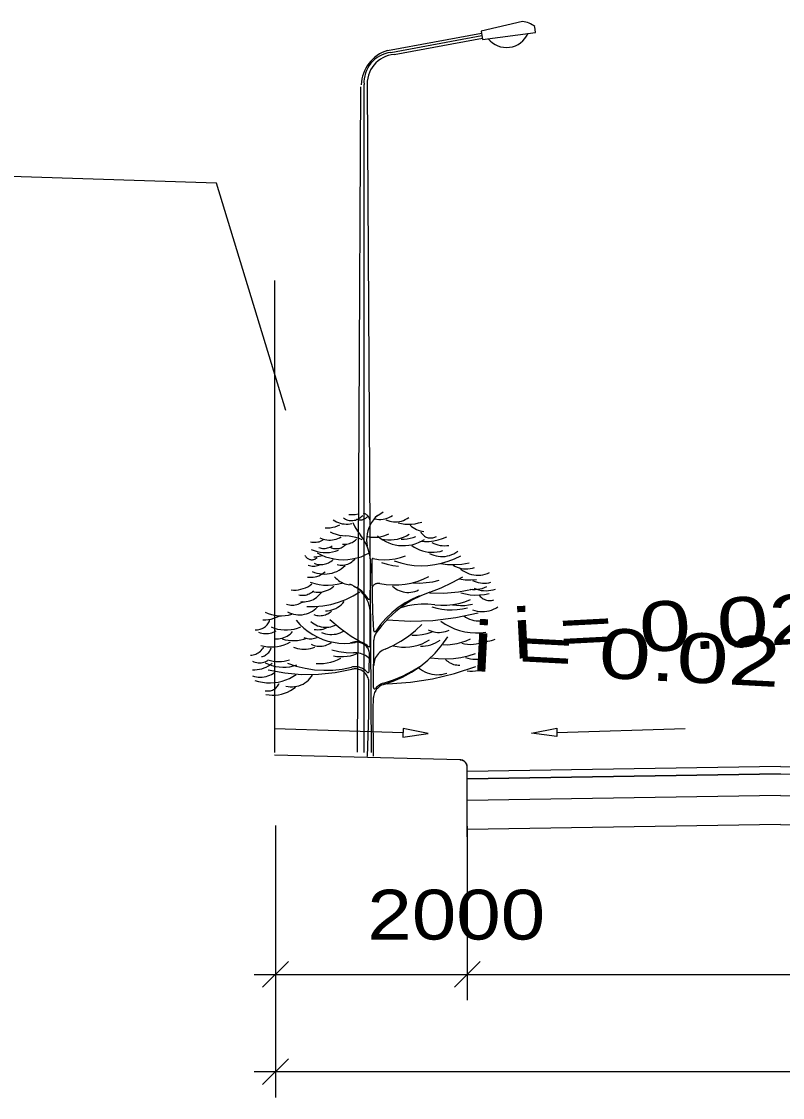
# Model space of a CAD drawing. Header units: metres. Extents: x 532950 to 537618, y 1849954 to 1853119.
# Drawn here: x 535025 to 535151.4, y 1850055.4 to 1850234 of the extents above; entities that cross this region are included whole.
import ezdxf

# ---------------------------------------------------------------- set-up
doc = ezdxf.new("R2010")
doc.units = ezdxf.units.M
doc.header["$LTSCALE"] = 3.1
for name, color, linetype, lineweight in [('1', 7, 'Continuous', 13), ('16', 7, 'Continuous', 13), ('2', 7, 'Continuous', 13), ('56', 7, 'Continuous', 13), ('57', 7, 'Continuous', 13), ('58', 7, 'Continuous', 13)]:
    doc.layers.add(name, color=color, linetype=linetype, lineweight=lineweight)

msp = doc.modelspace()

# ---------------------------------------------------------------- linework, layer by layer
at = {"layer": '1'}
for p, q in [((535082.95, 1850138.27), (535083.03, 1850143.75)), ((535082.96, 1850130.39), (535082.96, 1850135.72)), ((535083.48, 1850123.42), (535083.56, 1850131.3)), ((535082.79, 1850126.11), (535082.85, 1850128.84))]:
    msp.add_line(p, q, dxfattribs=at)
for points in [[(535078.5, 1850151.56), (535078.68, 1850151.45), (535078.87, 1850151.35), (535079.06, 1850151.28), (535079.26, 1850151.21), (535079.46, 1850151.17), (535079.67, 1850151.15), (535079.88, 1850151.14), (535080.09, 1850151.15), (535080.29, 1850151.18), (535080.49, 1850151.22), (535080.69, 1850151.29), (535080.88, 1850151.37), (535081.07, 1850151.47), (535081.24, 1850151.58), (535081.41, 1850151.71), (535081.56, 1850151.85), (535081.7, 1850152)], [(535079.4, 1850152.15), (535079.92, 1850152.13), (535080.44, 1850152.15), (535080.96, 1850152.23)], [(535080.66, 1850151.41), (535080.78, 1850151.35), (535080.91, 1850151.31), (535081.05, 1850151.28), (535081.18, 1850151.26), (535081.32, 1850151.25), (535081.45, 1850151.26), (535081.59, 1850151.28), (535081.72, 1850151.31), (535081.85, 1850151.35), (535081.98, 1850151.4), (535082.1, 1850151.46), (535082.21, 1850151.54), (535082.32, 1850151.62), (535082.42, 1850151.72), (535082.51, 1850151.82), (535082.59, 1850151.93)], [(535082.96, 1850150.74), (535082.97, 1850150.88), (535082.96, 1850151.02), (535082.93, 1850151.16), (535082.9, 1850151.3), (535082.85, 1850151.44), (535082.8, 1850151.57), (535082.73, 1850151.69), (535082.65, 1850151.81), (535082.56, 1850151.92), (535082.46, 1850152.02), (535082.35, 1850152.11), (535082.23, 1850152.19), (535082.11, 1850152.27), (535081.98, 1850152.33), (535081.85, 1850152.38)], [(535084.15, 1850152), (535083.79, 1850151.64), (535083.47, 1850151.24), (535083.19, 1850150.81), (535082.94, 1850150.37), (535082.73, 1850149.9), (535082.57, 1850149.41), (535082.45, 1850148.91), (535082.38, 1850148.4), (535082.36, 1850147.89), (535082.38, 1850147.38), (535082.44, 1850146.87)], [(535083.71, 1850151.41), (535084.05, 1850151.35), (535084.39, 1850151.33), (535084.74, 1850151.33), (535085.08, 1850151.37), (535085.42, 1850151.44), (535085.75, 1850151.54), (535086.07, 1850151.67), (535086.38, 1850151.82), (535086.68, 1850152)], [(535085.12, 1850152.52), (535084.69, 1850152.26), (535084.27, 1850151.99), (535083.85, 1850151.71)], [(535085.56, 1850151.26), (535085.87, 1850151.14), (535086.19, 1850151.04), (535086.51, 1850150.97), (535086.84, 1850150.93), (535087.18, 1850150.92), (535087.51, 1850150.94), (535087.84, 1850150.98), (535088.16, 1850151.06), (535088.48, 1850151.16), (535088.78, 1850151.29), (535089.07, 1850151.45), (535089.35, 1850151.63)], [(535075.46, 1850149.92), (535075.88, 1850149.91), (535076.3, 1850149.94), (535076.72, 1850150.01), (535077.13, 1850150.12), (535077.53, 1850150.26), (535077.91, 1850150.44)], [(535076.8, 1850151.26), (535077.07, 1850151.08), (535077.36, 1850150.92), (535077.66, 1850150.79), (535077.97, 1850150.69), (535078.29, 1850150.61), (535078.61, 1850150.57), (535078.94, 1850150.55), (535079.27, 1850150.56), (535079.6, 1850150.6), (535079.92, 1850150.67)], [(535080.06, 1850150.81), (535080.42, 1850150.09), (535080.84, 1850149.39), (535081.32, 1850148.73)], [(535087.57, 1850150.74), (535088.13, 1850150.62), (535088.69, 1850150.55), (535089.26, 1850150.52), (535089.83, 1850150.54), (535090.4, 1850150.61), (535090.96, 1850150.73), (535091.51, 1850150.89)], [(535089.58, 1850150.37), (535089.82, 1850150.16), (535090.08, 1850149.97), (535090.35, 1850149.8), (535090.64, 1850149.65), (535090.94, 1850149.53), (535091.24, 1850149.44), (535091.56, 1850149.37), (535091.88, 1850149.33)], [(535073.01, 1850147.62), (535073.25, 1850147.57), (535073.49, 1850147.54), (535073.74, 1850147.53), (535073.99, 1850147.54), (535074.23, 1850147.58), (535074.48, 1850147.63), (535074.71, 1850147.71), (535074.94, 1850147.8), (535075.16, 1850147.91)], [(535074.57, 1850148.29), (535074.85, 1850148.16), (535075.14, 1850148.05), (535075.44, 1850147.97), (535075.75, 1850147.92), (535076.06, 1850147.89), (535076.37, 1850147.89), (535076.68, 1850147.92), (535076.99, 1850147.97), (535077.29, 1850148.05), (535077.58, 1850148.15), (535077.86, 1850148.28), (535078.13, 1850148.43)], [(535076.28, 1850149.25), (535076.77, 1850149.03), (535077.28, 1850148.85), (535077.8, 1850148.72), (535078.34, 1850148.63), (535078.88, 1850148.58)], [(535078.36, 1850147.24), (535078.59, 1850147.22), (535078.82, 1850147.22), (535079.05, 1850147.24), (535079.27, 1850147.28), (535079.5, 1850147.34), (535079.72, 1850147.41), (535079.93, 1850147.51), (535080.13, 1850147.62), (535080.32, 1850147.75), (535080.49, 1850147.9), (535080.66, 1850148.06)], [(535081.63, 1850147.91), (535081.1, 1850148.14), (535080.56, 1850148.32), (535080.01, 1850148.45), (535079.44, 1850148.54), (535078.88, 1850148.58)], [(535083.03, 1850143.75), (535083.01, 1850144.42), (535082.94, 1850145.09), (535082.8, 1850145.75), (535082.61, 1850146.39), (535082.37, 1850147.02), (535082.07, 1850147.62), (535081.72, 1850148.19), (535081.32, 1850148.73)], [(535082.54, 1850148.48), (535082.98, 1850148.4), (535083.43, 1850148.37), (535083.88, 1850148.36), (535084.33, 1850148.4), (535084.78, 1850148.48), (535085.22, 1850148.59), (535085.64, 1850148.74), (535086.06, 1850148.92)], [(535084.15, 1850148.58), (535084.59, 1850148.23), (535085.05, 1850147.92), (535085.54, 1850147.65), (535086.05, 1850147.42), (535086.58, 1850147.24), (535087.12, 1850147.1), (535087.67, 1850147.01), (535088.23, 1850146.97), (535088.79, 1850146.97), (535089.35, 1850147.03), (535089.9, 1850147.13), (535090.44, 1850147.27), (535090.96, 1850147.47), (535091.47, 1850147.71), (535091.95, 1850147.99)], [(535084.82, 1850148.06), (535085.35, 1850147.97), (535085.88, 1850147.93), (535086.41, 1850147.93), (535086.94, 1850147.97), (535087.47, 1850148.07), (535087.98, 1850148.21), (535088.48, 1850148.39), (535088.96, 1850148.61), (535089.43, 1850148.88)], [(535088.09, 1850148.06), (535088.59, 1850148.06), (535089.09, 1850148.11), (535089.59, 1850148.2), (535090.07, 1850148.33), (535090.54, 1850148.51)], [(535091.21, 1850147.69), (535091.97, 1850147.64), (535092.73, 1850147.66), (535093.49, 1850147.75), (535094.24, 1850147.91), (535094.96, 1850148.14), (535095.67, 1850148.43)], [(535091.36, 1850149.25), (535091.44, 1850149.11), (535091.53, 1850148.98), (535091.63, 1850148.86), (535091.74, 1850148.74), (535091.86, 1850148.64), (535091.99, 1850148.54), (535092.13, 1850148.46), (535092.27, 1850148.39), (535092.42, 1850148.33), (535092.57, 1850148.29), (535092.73, 1850148.26), (535092.89, 1850148.24), (535093.05, 1850148.24), (535093.21, 1850148.25), (535093.37, 1850148.28), (535093.52, 1850148.31), (535093.67, 1850148.37), (535093.82, 1850148.43), (535093.96, 1850148.51)], [(535073.16, 1850146.35), (535073.63, 1850146.16), (535074.13, 1850146.01), (535074.63, 1850145.9), (535075.15, 1850145.84), (535075.66, 1850145.82), (535076.18, 1850145.85), (535076.69, 1850145.92), (535077.2, 1850146.04), (535077.69, 1850146.2)], [(535074.42, 1850146.65), (535074.62, 1850146.59), (535074.83, 1850146.55), (535075.04, 1850146.52), (535075.25, 1850146.51), (535075.46, 1850146.52), (535075.67, 1850146.55), (535075.88, 1850146.6), (535076.08, 1850146.66), (535076.28, 1850146.74), (535076.47, 1850146.84), (535076.65, 1850146.95)], [(535076.2, 1850146.8), (535076.36, 1850146.71), (535076.53, 1850146.63), (535076.7, 1850146.56), (535076.88, 1850146.52), (535077.06, 1850146.48), (535077.24, 1850146.47), (535077.42, 1850146.47), (535077.61, 1850146.49), (535077.79, 1850146.52), (535077.97, 1850146.57), (535078.14, 1850146.63), (535078.3, 1850146.71), (535078.46, 1850146.81), (535078.61, 1850146.92), (535078.75, 1850147.04), (535078.88, 1850147.17)], [(535089.87, 1850147.01), (535090.27, 1850146.73), (535090.7, 1850146.48), (535091.15, 1850146.27), (535091.62, 1850146.11), (535092.1, 1850145.98), (535092.59, 1850145.9), (535093.08, 1850145.86), (535093.58, 1850145.87), (535094.07, 1850145.92), (535094.56, 1850146.01), (535095.03, 1850146.15)], [(535092.82, 1850145.66), (535093.17, 1850145.5), (535093.52, 1850145.37), (535093.89, 1850145.27), (535094.26, 1850145.2), (535094.64, 1850145.17), (535095.02, 1850145.16), (535095.4, 1850145.19), (535095.77, 1850145.26), (535096.14, 1850145.35), (535096.5, 1850145.48), (535096.85, 1850145.63), (535097.18, 1850145.81), (535097.5, 1850146.03)], [(535093.19, 1850147.5), (535093.52, 1850147.34), (535093.85, 1850147.2), (535094.2, 1850147.09), (535094.56, 1850147.01), (535094.92, 1850146.97), (535095.29, 1850146.95), (535095.66, 1850146.97), (535096.02, 1850147.01)], [(535072.11, 1850145.31), (535072.18, 1850145.21), (535072.25, 1850145.12), (535072.32, 1850145.03), (535072.41, 1850144.95), (535072.5, 1850144.88), (535072.6, 1850144.82), (535072.7, 1850144.76), (535072.81, 1850144.71), (535072.92, 1850144.68), (535073.03, 1850144.65), (535073.15, 1850144.64), (535073.26, 1850144.63), (535073.38, 1850144.63), (535073.49, 1850144.65), (535073.61, 1850144.67), (535073.72, 1850144.71), (535073.83, 1850144.75), (535073.93, 1850144.81), (535074.03, 1850144.87), (535074.12, 1850144.94)], [(535073.57, 1850145.14), (535073.8, 1850145.13), (535074.04, 1850145.13), (535074.27, 1850145.16), (535074.5, 1850145.2), (535074.73, 1850145.26), (535074.95, 1850145.34)], [(535073.62, 1850144.06), (535073.85, 1850143.97), (535074.08, 1850143.9), (535074.32, 1850143.85), (535074.57, 1850143.82), (535074.81, 1850143.82), (535075.06, 1850143.83), (535075.3, 1850143.87), (535075.54, 1850143.93), (535075.77, 1850144), (535076, 1850144.1), (535076.21, 1850144.22), (535076.42, 1850144.36), (535076.61, 1850144.51), (535076.79, 1850144.68)], [(535074.12, 1850145.76), (535074.8, 1850145.42), (535075.5, 1850145.14), (535076.22, 1850144.92), (535076.96, 1850144.76), (535077.71, 1850144.66), (535078.47, 1850144.63), (535079.22, 1850144.66), (535079.97, 1850144.76), (535080.71, 1850144.92), (535081.44, 1850145.14), (535082.14, 1850145.42), (535082.81, 1850145.76)], [(535077.46, 1850143.82), (535077.71, 1850143.77), (535077.96, 1850143.74), (535078.22, 1850143.73), (535078.47, 1850143.74), (535078.72, 1850143.78), (535078.97, 1850143.83), (535079.21, 1850143.91), (535079.45, 1850144.01), (535079.67, 1850144.13), (535079.88, 1850144.27), (535080.08, 1850144.43), (535080.27, 1850144.6), (535080.44, 1850144.79)], [(535083.45, 1850144.81), (535083.44, 1850144.82), (535083.42, 1850144.82), (535083.4, 1850144.82), (535083.38, 1850144.82), (535083.36, 1850144.81), (535083.35, 1850144.81), (535083.33, 1850144.8), (535083.31, 1850144.79), (535083.3, 1850144.78), (535083.28, 1850144.77), (535083.27, 1850144.76), (535083.26, 1850144.74), (535083.25, 1850144.73), (535083.24, 1850144.72), (535083.23, 1850144.7), (535083.22, 1850144.68), (535083.22, 1850144.67), (535083.21, 1850144.65), (535083.21, 1850144.63), (535083.21, 1850144.61)], [(535083.21, 1850144.61), (535083.24, 1850141.72), (535083.28, 1850138.82), (535083.33, 1850135.93)], [(535083.45, 1850144.81), (535084.35, 1850144.69), (535085.26, 1850144.64), (535086.17, 1850144.68), (535087.07, 1850144.8), (535087.96, 1850145.01), (535088.82, 1850145.29)], [(535084.82, 1850144.18), (535085.75, 1850143.89), (535086.69, 1850143.68), (535087.65, 1850143.56)], [(535086.92, 1850144.43), (535088.01, 1850144.09), (535089.13, 1850143.85), (535090.26, 1850143.7), (535091.4, 1850143.64), (535092.54, 1850143.68), (535093.68, 1850143.82), (535094.8, 1850144.05), (535095.89, 1850144.37), (535096.96, 1850144.79), (535097.99, 1850145.29)], [(535072.56, 1850141.74), (535072.87, 1850141.72), (535073.18, 1850141.72), (535073.5, 1850141.74), (535073.8, 1850141.79), (535074.11, 1850141.87), (535074.4, 1850141.98), (535074.69, 1850142.11), (535074.96, 1850142.26), (535075.22, 1850142.44), (535075.46, 1850142.63)], [(535072.63, 1850143.75), (535072.85, 1850143.68), (535073.08, 1850143.62), (535073.3, 1850143.59), (535073.53, 1850143.58), (535073.76, 1850143.59), (535073.99, 1850143.62), (535074.21, 1850143.66), (535074.43, 1850143.73), (535074.64, 1850143.82)], [(535073.31, 1850142.68), (535073.7, 1850142.53), (535074.11, 1850142.4), (535074.52, 1850142.32), (535074.94, 1850142.27), (535075.36, 1850142.25), (535075.78, 1850142.27), (535076.2, 1850142.33), (535076.61, 1850142.42), (535077.01, 1850142.54), (535077.4, 1850142.7), (535077.77, 1850142.9), (535078.13, 1850143.12), (535078.47, 1850143.37), (535078.78, 1850143.66)], [(535094.62, 1850143.98), (535095.81, 1850143.84), (535097, 1850143.82), (535098.18, 1850143.9), (535099.36, 1850144.11)], [(535096.71, 1850143.74), (535097.03, 1850143.56), (535097.37, 1850143.41), (535097.72, 1850143.29), (535098.08, 1850143.2), (535098.45, 1850143.14), (535098.82, 1850143.12), (535099.19, 1850143.13), (535099.56, 1850143.17), (535099.92, 1850143.24), (535100.28, 1850143.34)], [(535097.78, 1850143.27), (535098.07, 1850143.02), (535098.38, 1850142.8), (535098.71, 1850142.6), (535099.05, 1850142.43), (535099.41, 1850142.29), (535099.78, 1850142.18), (535100.15, 1850142.11), (535100.53, 1850142.06), (535100.92, 1850142.06), (535101.3, 1850142.08), (535101.68, 1850142.14), (535102.05, 1850142.22), (535102.42, 1850142.35), (535102.77, 1850142.5)], [(535069.82, 1850139.62), (535070.22, 1850139.6), (535070.63, 1850139.6), (535071.04, 1850139.64), (535071.44, 1850139.72), (535071.83, 1850139.83), (535072.21, 1850139.98), (535072.58, 1850140.16), (535072.93, 1850140.37), (535073.26, 1850140.61)], [(535073, 1850140.89), (535073.73, 1850140.67), (535074.47, 1850140.51), (535075.22, 1850140.42), (535075.98, 1850140.4), (535076.73, 1850140.44), (535077.48, 1850140.56), (535078.22, 1850140.74)], [(535077.04, 1850141.81), (535077.24, 1850141.59), (535077.45, 1850141.38), (535077.68, 1850141.19), (535077.92, 1850141.02), (535078.18, 1850140.88), (535078.45, 1850140.75), (535078.73, 1850140.65), (535079.01, 1850140.57), (535079.3, 1850140.51), (535079.6, 1850140.48)], [(535084.56, 1850140.69), (535084.45, 1850140.71), (535084.35, 1850140.71), (535084.25, 1850140.71), (535084.15, 1850140.7), (535084.05, 1850140.68), (535083.95, 1850140.65), (535083.85, 1850140.62), (535083.76, 1850140.57), (535083.67, 1850140.52), (535083.59, 1850140.46), (535083.51, 1850140.39), (535083.44, 1850140.32), (535083.38, 1850140.24), (535083.32, 1850140.15), (535083.27, 1850140.06), (535083.23, 1850139.97)], [(535084.56, 1850140.69), (535085.59, 1850140.52), (535086.64, 1850140.45), (535087.69, 1850140.46), (535088.73, 1850140.57), (535089.76, 1850140.76), (535090.77, 1850141.04), (535091.75, 1850141.41), (535092.7, 1850141.86)], [(535090.09, 1850140.77), (535091.18, 1850140.75), (535092.26, 1850140.83), (535093.33, 1850140.99), (535094.38, 1850141.25)], [(535092.88, 1850139.26), (535094.76, 1850139.98), (535096.57, 1850140.83), (535098.32, 1850141.82)], [(535097.75, 1850141.45), (535098.7, 1850141.32), (535099.65, 1850141.28), (535100.6, 1850141.33)], [(535099.92, 1850141.21), (535100.23, 1850141.06), (535100.56, 1850140.94), (535100.9, 1850140.85), (535101.24, 1850140.78), (535101.59, 1850140.75), (535101.94, 1850140.74), (535102.28, 1850140.76), (535102.63, 1850140.81), (535102.97, 1850140.89)], [(535071.11, 1850138.8), (535071.32, 1850138.76), (535071.54, 1850138.73), (535071.75, 1850138.73), (535071.97, 1850138.74), (535072.18, 1850138.77), (535072.4, 1850138.82), (535072.6, 1850138.89), (535072.8, 1850138.97), (535072.99, 1850139.07), (535073.18, 1850139.19), (535073.35, 1850139.32), (535073.51, 1850139.46)], [(535071.41, 1850137.67), (535071.72, 1850137.65), (535072.03, 1850137.65), (535072.34, 1850137.68), (535072.64, 1850137.73), (535072.94, 1850137.81), (535073.23, 1850137.92), (535073.52, 1850138.04), (535073.78, 1850138.2), (535074.04, 1850138.37), (535074.28, 1850138.56), (535074.5, 1850138.78), (535074.71, 1850139.01), (535074.89, 1850139.26)], [(535072.44, 1850136.85), (535073.76, 1850136.85), (535075.08, 1850136.97), (535076.39, 1850137.21), (535077.67, 1850137.57), (535078.91, 1850138.04), (535080.1, 1850138.62), (535081.23, 1850139.31)], [(535073.31, 1850139.36), (535073.65, 1850139.29), (535073.99, 1850139.25), (535074.34, 1850139.24), (535074.69, 1850139.26), (535075.04, 1850139.31), (535075.37, 1850139.39), (535075.7, 1850139.5), (535076.02, 1850139.65), (535076.33, 1850139.82), (535076.62, 1850140.01), (535076.89, 1850140.23)], [(535082.96, 1850135.72), (535082.94, 1850136.17), (535082.88, 1850136.62), (535082.78, 1850137.06), (535082.64, 1850137.49), (535082.47, 1850137.9), (535082.26, 1850138.3), (535082.02, 1850138.68), (535081.74, 1850139.04), (535081.43, 1850139.37), (535081.1, 1850139.67), (535080.74, 1850139.94), (535080.36, 1850140.18), (535079.96, 1850140.39), (535079.54, 1850140.55)], [(535082.57, 1850138.18), (535082.36, 1850138.51), (535082.13, 1850138.83), (535081.86, 1850139.12), (535081.57, 1850139.39), (535081.26, 1850139.63), (535080.93, 1850139.84), (535080.58, 1850140.03), (535080.21, 1850140.18)], [(535092.88, 1850139.26), (535091.36, 1850138.66), (535089.89, 1850137.92), (535088.5, 1850137.05), (535087.2, 1850136.06), (535085.99, 1850134.95), (535084.89, 1850133.73), (535083.91, 1850132.42)], [(535086.67, 1850140.24), (535086.92, 1850140.02), (535087.19, 1850139.82), (535087.47, 1850139.65), (535087.77, 1850139.51), (535088.08, 1850139.39), (535088.4, 1850139.3), (535088.72, 1850139.23), (535089.05, 1850139.2), (535089.38, 1850139.2), (535089.72, 1850139.23), (535090.04, 1850139.28), (535090.36, 1850139.37), (535090.68, 1850139.48), (535090.98, 1850139.62)], [(535092.78, 1850139.12), (535095.19, 1850139.09), (535097.59, 1850139.29), (535099.96, 1850139.73)], [(535097.99, 1850139.16), (535098.76, 1850138.96), (535099.54, 1850138.83), (535100.33, 1850138.77), (535101.12, 1850138.78), (535101.91, 1850138.85), (535102.69, 1850139)], [(535099.56, 1850139.77), (535099.96, 1850139.71), (535100.37, 1850139.7), (535100.77, 1850139.72), (535101.18, 1850139.78), (535101.57, 1850139.87), (535101.95, 1850140), (535102.33, 1850140.17)], [(535100.24, 1850139.89), (535100.61, 1850139.74), (535101, 1850139.63), (535101.39, 1850139.54), (535101.79, 1850139.5), (535102.19, 1850139.48), (535102.6, 1850139.5), (535102.99, 1850139.56), (535103.39, 1850139.65), (535103.77, 1850139.77)], [(535069.06, 1850137.26), (535069.29, 1850137.19), (535069.53, 1850137.14), (535069.77, 1850137.11), (535070.02, 1850137.09), (535070.26, 1850137.1), (535070.5, 1850137.13), (535070.74, 1850137.18), (535070.97, 1850137.25), (535071.2, 1850137.34), (535071.42, 1850137.45), (535071.63, 1850137.58), (535071.82, 1850137.72)], [(535075.51, 1850136.14), (535075.86, 1850136.16), (535076.22, 1850136.22), (535076.57, 1850136.3), (535076.9, 1850136.42), (535077.23, 1850136.56), (535077.55, 1850136.74), (535077.85, 1850136.94), (535078.13, 1850137.16), (535078.39, 1850137.41), (535078.62, 1850137.67)], [(535082.57, 1850138.18), (535082.58, 1850138.16), (535082.59, 1850138.15), (535082.6, 1850138.13), (535082.62, 1850138.12), (535082.63, 1850138.11), (535082.64, 1850138.1), (535082.66, 1850138.09), (535082.68, 1850138.08), (535082.69, 1850138.08), (535082.71, 1850138.07), (535082.73, 1850138.07), (535082.75, 1850138.07), (535082.76, 1850138.07), (535082.78, 1850138.07), (535082.8, 1850138.08), (535082.82, 1850138.08), (535082.83, 1850138.09), (535082.85, 1850138.1), (535082.86, 1850138.11), (535082.88, 1850138.12), (535082.89, 1850138.13), (535082.9, 1850138.14), (535082.91, 1850138.15), (535082.92, 1850138.17), (535082.93, 1850138.19), (535082.94, 1850138.2), (535082.94, 1850138.22), (535082.95, 1850138.24), (535082.95, 1850138.25), (535082.95, 1850138.27)], [(535091.16, 1850138.66), (535089.92, 1850138.11), (535088.73, 1850137.45), (535087.61, 1850136.69), (535086.55, 1850135.84), (535085.57, 1850134.9), (535084.68, 1850133.88), (535083.88, 1850132.78)], [(535093.68, 1850137.16), (535092.54, 1850137.25), (535091.4, 1850137.25), (535090.26, 1850137.15), (535089.13, 1850136.96), (535088.02, 1850136.67)], [(535093.68, 1850137.16), (535094.68, 1850137.08), (535095.69, 1850137.1), (535096.69, 1850137.2), (535097.68, 1850137.39), (535098.65, 1850137.66), (535099.59, 1850138.02)], [(535096.63, 1850137.16), (535097.3, 1850137.07), (535097.97, 1850137.03), (535098.64, 1850137.06), (535099.3, 1850137.14), (535099.96, 1850137.28)], [(535101.08, 1850138.68), (535101.22, 1850138.53), (535101.37, 1850138.39), (535101.53, 1850138.27), (535101.71, 1850138.16), (535101.89, 1850138.06), (535102.08, 1850137.99), (535102.27, 1850137.93), (535102.48, 1850137.89), (535102.68, 1850137.86), (535102.88, 1850137.86), (535103.09, 1850137.87), (535103.29, 1850137.91), (535103.49, 1850137.96)], [(535065.12, 1850134.65), (535065.59, 1850134.66), (535066.06, 1850134.7), (535066.52, 1850134.78), (535066.97, 1850134.91), (535067.41, 1850135.07), (535067.83, 1850135.27)], [(535065.48, 1850135.93), (535066.01, 1850135.71), (535066.55, 1850135.54), (535067.11, 1850135.41), (535067.67, 1850135.34), (535068.24, 1850135.32), (535068.81, 1850135.35), (535069.38, 1850135.44), (535069.93, 1850135.58)], [(535069.22, 1850135.99), (535069.54, 1850135.82), (535069.88, 1850135.69), (535070.22, 1850135.59), (535070.58, 1850135.52), (535070.94, 1850135.48), (535071.3, 1850135.48), (535071.66, 1850135.51), (535072.02, 1850135.57), (535072.37, 1850135.66), (535072.71, 1850135.78), (535073.03, 1850135.93), (535073.35, 1850136.11), (535073.64, 1850136.31), (535073.92, 1850136.55), (535074.18, 1850136.8)], [(535073.61, 1850135.52), (535073.84, 1850135.45), (535074.08, 1850135.39), (535074.31, 1850135.36), (535074.55, 1850135.34), (535074.79, 1850135.35), (535075.03, 1850135.38), (535075.27, 1850135.42), (535075.5, 1850135.49), (535075.72, 1850135.57), (535075.94, 1850135.67), (535076.15, 1850135.8), (535076.34, 1850135.93), (535076.53, 1850136.09)], [(535083.33, 1850135.93), (535083.36, 1850134.91), (535083.42, 1850133.89), (535083.51, 1850132.88)], [(535085.75, 1850134.64), (535089.56, 1850134.43), (535093.37, 1850134.56), (535097.15, 1850135.02), (535100.88, 1850135.81)], [(535093.19, 1850136.79), (535094.01, 1850136.57), (535094.86, 1850136.41), (535095.71, 1850136.33), (535096.56, 1850136.31), (535097.41, 1850136.36), (535098.26, 1850136.48), (535099.09, 1850136.67)], [(535098.48, 1850135.31), (535098.79, 1850135.11), (535099.12, 1850134.92), (535099.46, 1850134.77), (535099.82, 1850134.65), (535100.18, 1850134.56), (535100.55, 1850134.5), (535100.93, 1850134.47), (535101.3, 1850134.47), (535101.68, 1850134.51), (535102.05, 1850134.58)], [(535099.96, 1850136.3), (535100.33, 1850136.18), (535100.72, 1850136.09), (535101.11, 1850136.04), (535101.51, 1850136.02), (535101.91, 1850136.03), (535102.3, 1850136.08), (535102.69, 1850136.16), (535103.07, 1850136.27), (535103.44, 1850136.41), (535103.8, 1850136.59), (535104.14, 1850136.79)], [(535063.85, 1850133.02), (535064.05, 1850133.01), (535064.25, 1850133.01), (535064.45, 1850133.04), (535064.65, 1850133.08), (535064.84, 1850133.14), (535065.03, 1850133.22), (535065.21, 1850133.31), (535065.38, 1850133.41), (535065.54, 1850133.54), (535065.69, 1850133.67), (535065.83, 1850133.82), (535065.95, 1850133.98), (535066.06, 1850134.15), (535066.16, 1850134.33), (535066.24, 1850134.51), (535066.3, 1850134.71)], [(535066.5, 1850133.47), (535067.02, 1850133.27), (535067.56, 1850133.13), (535068.12, 1850133.03), (535068.68, 1850132.98), (535069.24, 1850132.98), (535069.8, 1850133.03), (535070.35, 1850133.13), (535070.89, 1850133.27), (535071.42, 1850133.47)], [(535070.68, 1850134.58), (535071.28, 1850133.89), (535071.95, 1850133.26), (535072.66, 1850132.7), (535073.43, 1850132.2), (535074.23, 1850131.76), (535075.07, 1850131.41), (535075.94, 1850131.12), (535076.83, 1850130.92), (535077.73, 1850130.79), (535078.65, 1850130.75), (535079.56, 1850130.78), (535080.46, 1850130.9)], [(535073.1, 1850134.35), (535073.35, 1850134.15), (535073.62, 1850133.97), (535073.9, 1850133.81), (535074.19, 1850133.68), (535074.49, 1850133.58), (535074.8, 1850133.5), (535075.12, 1850133.45), (535075.44, 1850133.42), (535075.76, 1850133.42), (535076.08, 1850133.45), (535076.39, 1850133.51), (535076.7, 1850133.59), (535077, 1850133.7), (535077.3, 1850133.84)], [(535076.27, 1850134.71), (535077.96, 1850133.25), (535079.77, 1850131.95), (535081.69, 1850130.82)], [(535085.41, 1850129.81), (535086.76, 1850130.41), (535088.05, 1850131.13), (535089.29, 1850131.95), (535090.45, 1850132.86), (535091.53, 1850133.87)], [(535094.67, 1850134.45), (535095.39, 1850133.95), (535096.16, 1850133.52), (535096.97, 1850133.16), (535097.8, 1850132.87), (535098.66, 1850132.66), (535099.53, 1850132.53), (535100.41, 1850132.48), (535101.29, 1850132.5), (535102.17, 1850132.61)], [(535064.4, 1850132.61), (535064.67, 1850132.51), (535064.94, 1850132.44), (535065.21, 1850132.39), (535065.49, 1850132.36), (535065.77, 1850132.36), (535066.05, 1850132.39), (535066.32, 1850132.43), (535066.6, 1850132.5), (535066.86, 1850132.6), (535067.11, 1850132.71), (535067.36, 1850132.85)], [(535067.11, 1850131.5), (535067.41, 1850131.49), (535067.71, 1850131.5), (535068.01, 1850131.54), (535068.31, 1850131.61), (535068.6, 1850131.7), (535068.87, 1850131.82), (535069.14, 1850131.96), (535069.4, 1850132.12), (535069.64, 1850132.3), (535069.86, 1850132.51), (535070.06, 1850132.73)], [(535071.91, 1850131.74), (535072.12, 1850131.66), (535072.34, 1850131.59), (535072.56, 1850131.54), (535072.79, 1850131.51), (535073.02, 1850131.5), (535073.24, 1850131.51), (535073.47, 1850131.54), (535073.69, 1850131.59), (535073.91, 1850131.66), (535074.12, 1850131.74)], [(535073.66, 1850133.07), (535073.96, 1850133.03), (535074.26, 1850133.02), (535074.56, 1850133.03), (535074.85, 1850133.07), (535075.15, 1850133.13), (535075.43, 1850133.22), (535075.71, 1850133.32)], [(535074.84, 1850132.56), (535075.18, 1850132.43), (535075.52, 1850132.34), (535075.87, 1850132.27), (535076.23, 1850132.23), (535076.58, 1850132.23), (535076.94, 1850132.25), (535077.29, 1850132.3), (535077.64, 1850132.39), (535077.98, 1850132.5), (535078.31, 1850132.64), (535078.62, 1850132.81)], [(535083.51, 1850132.88), (535083.51, 1850132.86), (535083.52, 1850132.84), (535083.52, 1850132.82), (535083.53, 1850132.81), (535083.54, 1850132.79), (535083.55, 1850132.78), (535083.56, 1850132.76), (535083.57, 1850132.75), (535083.58, 1850132.74), (535083.6, 1850132.73), (535083.61, 1850132.72), (535083.63, 1850132.71), (535083.64, 1850132.7), (535083.66, 1850132.7), (535083.68, 1850132.69), (535083.7, 1850132.69), (535083.72, 1850132.69), (535083.73, 1850132.69), (535083.75, 1850132.7), (535083.77, 1850132.7), (535083.79, 1850132.71), (535083.8, 1850132.71), (535083.82, 1850132.72), (535083.83, 1850132.73), (535083.85, 1850132.74), (535083.86, 1850132.76), (535083.87, 1850132.77), (535083.88, 1850132.78)], [(535083.91, 1850132.42), (535083.82, 1850132.27), (535083.74, 1850132.12), (535083.68, 1850131.96), (535083.63, 1850131.8), (535083.59, 1850131.64), (535083.57, 1850131.47), (535083.56, 1850131.3)], [(535085.17, 1850123.92), (535086.78, 1850124.45), (535088.33, 1850125.13), (535089.82, 1850125.94), (535091.23, 1850126.89), (535092.54, 1850127.95), (535093.76, 1850129.14), (535094.86, 1850130.43), (535095.84, 1850131.81)], [(535089.89, 1850132.11), (535090.74, 1850132.13), (535091.59, 1850132.23), (535092.42, 1850132.41), (535093.23, 1850132.66)], [(535092.56, 1850133.02), (535092.86, 1850132.88), (535093.17, 1850132.76), (535093.49, 1850132.66), (535093.82, 1850132.6), (535094.15, 1850132.57), (535094.48, 1850132.56), (535094.81, 1850132.58), (535095.14, 1850132.64), (535095.46, 1850132.72), (535095.78, 1850132.83), (535096.08, 1850132.96)], [(535063.05, 1850128.79), (535063.28, 1850128.8), (535063.5, 1850128.83), (535063.72, 1850128.89), (535063.94, 1850128.96), (535064.15, 1850129.05), (535064.35, 1850129.16), (535064.53, 1850129.29), (535064.71, 1850129.43), (535064.87, 1850129.59), (535065.02, 1850129.76), (535065.15, 1850129.95), (535065.27, 1850130.14)], [(535064.77, 1850130.39), (535065.32, 1850130.26), (535065.88, 1850130.18), (535066.45, 1850130.15), (535067.01, 1850130.17), (535067.58, 1850130.24), (535068.13, 1850130.36), (535068.67, 1850130.53), (535069.19, 1850130.74), (535069.69, 1850131.01)], [(535064.9, 1850128.54), (535065.07, 1850128.58), (535065.24, 1850128.64), (535065.4, 1850128.7), (535065.56, 1850128.79), (535065.7, 1850128.88), (535065.84, 1850128.99), (535065.97, 1850129.11), (535066.09, 1850129.24), (535066.2, 1850129.38), (535066.29, 1850129.53), (535066.38, 1850129.69), (535066.44, 1850129.85), (535066.5, 1850130.02)], [(535068.34, 1850131.5), (535068.84, 1850131.36), (535069.35, 1850131.27), (535069.86, 1850131.22), (535070.38, 1850131.21), (535070.9, 1850131.25), (535071.41, 1850131.33), (535071.91, 1850131.45), (535072.4, 1850131.62)], [(535070.19, 1850130.14), (535070.53, 1850130.01), (535070.88, 1850129.9), (535071.24, 1850129.82), (535071.6, 1850129.78), (535071.97, 1850129.76), (535072.34, 1850129.78), (535072.7, 1850129.82), (535073.06, 1850129.9), (535073.41, 1850130.01), (535073.75, 1850130.14)], [(535073.14, 1850130.64), (535073.38, 1850130.52), (535073.63, 1850130.42), (535073.89, 1850130.35), (535074.16, 1850130.3), (535074.43, 1850130.27), (535074.7, 1850130.27), (535074.97, 1850130.29), (535075.24, 1850130.33), (535075.5, 1850130.4), (535075.75, 1850130.49), (535076, 1850130.6), (535076.24, 1850130.73), (535076.46, 1850130.88)], [(535082.61, 1850130.25), (535082.43, 1850130.41), (535082.24, 1850130.55), (535082.03, 1850130.68), (535081.81, 1850130.78), (535081.59, 1850130.87), (535081.36, 1850130.94), (535081.12, 1850130.98), (535080.88, 1850131.01), (535080.64, 1850131.01), (535080.4, 1850130.99), (535080.16, 1850130.96), (535079.93, 1850130.9), (535079.7, 1850130.82)], [(535082.85, 1850128.84), (535082.85, 1850129.02), (535082.83, 1850129.2), (535082.79, 1850129.38), (535082.74, 1850129.55), (535082.68, 1850129.72), (535082.6, 1850129.88), (535082.5, 1850130.03), (535082.39, 1850130.18), (535082.28, 1850130.31), (535082.14, 1850130.44), (535082, 1850130.55), (535081.85, 1850130.64), (535081.69, 1850130.73), (535081.53, 1850130.8), (535081.36, 1850130.86), (535081.18, 1850130.9), (535081, 1850130.92), (535080.82, 1850130.93), (535080.64, 1850130.92), (535080.46, 1850130.9)], [(535082.61, 1850130.25), (535082.63, 1850130.24), (535082.64, 1850130.23), (535082.65, 1850130.22), (535082.67, 1850130.21), (535082.69, 1850130.2), (535082.7, 1850130.2), (535082.72, 1850130.19), (535082.74, 1850130.19), (535082.76, 1850130.19), (535082.77, 1850130.19), (535082.79, 1850130.19), (535082.81, 1850130.2), (535082.83, 1850130.2), (535082.84, 1850130.21), (535082.86, 1850130.22), (535082.87, 1850130.23), (535082.89, 1850130.24), (535082.9, 1850130.25), (535082.91, 1850130.26), (535082.92, 1850130.28), (535082.93, 1850130.29), (535082.94, 1850130.31), (535082.95, 1850130.33), (535082.95, 1850130.34), (535082.95, 1850130.36), (535082.96, 1850130.38), (535082.96, 1850130.39)], [(535086.74, 1850130.35), (535087.43, 1850130.21), (535088.13, 1850130.14), (535088.83, 1850130.12), (535089.53, 1850130.17), (535090.22, 1850130.28), (535090.9, 1850130.45), (535091.56, 1850130.69), (535092.2, 1850130.98), (535092.8, 1850131.32)], [(535091.29, 1850130.29), (535091.72, 1850130.29), (535092.16, 1850130.33), (535092.59, 1850130.4), (535093.01, 1850130.5), (535093.42, 1850130.65), (535093.82, 1850130.82), (535094.2, 1850131.03), (535094.56, 1850131.26)], [(535095.05, 1850130.54), (535095.83, 1850130.53), (535096.61, 1850130.6), (535097.38, 1850130.73), (535098.14, 1850130.93), (535098.88, 1850131.19), (535099.59, 1850131.51)], [(535098.14, 1850130.78), (535098.62, 1850130.67), (535099.1, 1850130.6), (535099.59, 1850130.58), (535100.08, 1850130.61), (535100.57, 1850130.68), (535101.05, 1850130.79), (535101.51, 1850130.94), (535101.96, 1850131.14)], [(535101.23, 1850131.2), (535101.54, 1850131.14), (535101.86, 1850131.11), (535102.18, 1850131.1), (535102.49, 1850131.12), (535102.81, 1850131.16), (535103.12, 1850131.23), (535103.42, 1850131.33), (535103.72, 1850131.45)], [(535074, 1850127.43), (535074.6, 1850127.41), (535075.2, 1850127.43), (535075.8, 1850127.5), (535076.39, 1850127.63), (535076.96, 1850127.8), (535077.52, 1850128.03), (535078.06, 1850128.3)], [(535076.58, 1850129.65), (535077.76, 1850129.41), (535078.95, 1850129.25), (535080.15, 1850129.16)], [(535076.83, 1850128.67), (535077.39, 1850128.58), (535077.97, 1850128.54), (535078.54, 1850128.54), (535079.11, 1850128.6), (535079.67, 1850128.7), (535080.23, 1850128.84), (535080.77, 1850129.04)], [(535082.86, 1850128.17), (535082.64, 1850128.37), (535082.4, 1850128.55), (535082.15, 1850128.71), (535081.88, 1850128.84), (535081.61, 1850128.96), (535081.33, 1850129.05), (535081.04, 1850129.11), (535080.74, 1850129.15), (535080.45, 1850129.17), (535080.15, 1850129.16)], [(535085.41, 1850129.81), (535085.16, 1850129.7), (535084.93, 1850129.56), (535084.71, 1850129.41), (535084.5, 1850129.24), (535084.31, 1850129.05), (535084.14, 1850128.84), (535083.98, 1850128.61), (535083.85, 1850128.38), (535083.74, 1850128.13), (535083.65, 1850127.88), (535083.59, 1850127.62), (535083.55, 1850127.35), (535083.53, 1850127.08)], [(535092.99, 1850128.35), (535094.24, 1850128.21), (535095.5, 1850128.18), (535096.76, 1850128.25), (535098.01, 1850128.42), (535099.24, 1850128.7), (535100.44, 1850129.08)], [(535098.75, 1850128.41), (535099.16, 1850128.28), (535099.58, 1850128.18), (535100.01, 1850128.13), (535100.44, 1850128.11), (535100.88, 1850128.13), (535101.31, 1850128.18), (535101.73, 1850128.28), (535102.14, 1850128.41)], [(535063.42, 1850127.77), (535063.64, 1850127.68), (535063.87, 1850127.61), (535064.1, 1850127.56), (535064.34, 1850127.53), (535064.58, 1850127.52), (535064.82, 1850127.54), (535065.06, 1850127.57), (535065.29, 1850127.62), (535065.52, 1850127.69), (535065.74, 1850127.78), (535065.95, 1850127.89)], [(535063.42, 1850126.38), (535063.81, 1850126.37), (535064.2, 1850126.39), (535064.59, 1850126.45), (535064.97, 1850126.54), (535065.34, 1850126.66), (535065.7, 1850126.82), (535066.05, 1850127), (535066.37, 1850127.22), (535066.68, 1850127.47)], [(535065.53, 1850127.53), (535066.08, 1850127.28), (535066.64, 1850127.07), (535067.23, 1850126.92), (535067.82, 1850126.83), (535068.42, 1850126.79), (535069.02, 1850126.8), (535069.62, 1850126.87), (535070.21, 1850126.99), (535070.78, 1850127.17)], [(535065.95, 1850128.01), (535066.4, 1850127.88), (535066.85, 1850127.79), (535067.3, 1850127.73), (535067.76, 1850127.71), (535068.22, 1850127.73), (535068.68, 1850127.79), (535069.13, 1850127.88), (535069.57, 1850128.01)], [(535066, 1850126.33), (535068.76, 1850125.83), (535071.56, 1850125.59), (535074.36, 1850125.62), (535077.15, 1850125.9), (535079.9, 1850126.45)], [(535069.21, 1850127.47), (535070.67, 1850126.98), (535072.17, 1850126.61), (535073.69, 1850126.38), (535075.23, 1850126.28), (535076.77, 1850126.32), (535078.31, 1850126.49), (535079.82, 1850126.79)], [(535082.43, 1850125.98), (535082.28, 1850126.14), (535082.11, 1850126.28), (535081.93, 1850126.41), (535081.75, 1850126.53), (535081.55, 1850126.63), (535081.34, 1850126.71), (535081.13, 1850126.78), (535080.92, 1850126.83), (535080.7, 1850126.86), (535080.48, 1850126.87), (535080.25, 1850126.86), (535080.03, 1850126.84), (535079.82, 1850126.79)], [(535082.73, 1850124.23), (535082.72, 1850124.43), (535082.7, 1850124.62), (535082.66, 1850124.82), (535082.6, 1850125.01), (535082.52, 1850125.19), (535082.43, 1850125.36), (535082.33, 1850125.53), (535082.21, 1850125.69), (535082.08, 1850125.83), (535081.93, 1850125.97), (535081.78, 1850126.09), (535081.61, 1850126.2), (535081.44, 1850126.29), (535081.26, 1850126.37), (535081.07, 1850126.43), (535080.88, 1850126.47), (535080.69, 1850126.5), (535080.49, 1850126.52), (535080.29, 1850126.51), (535080.1, 1850126.49), (535079.9, 1850126.45)], [(535085.16, 1850124.16), (535086.83, 1850124.69), (535088.45, 1850125.36), (535090, 1850126.16), (535091.48, 1850127.1)], [(535085.89, 1850124.05), (535089.62, 1850124.3), (535093.32, 1850124.86), (535096.95, 1850125.73), (535100.5, 1850126.9)], [(535090.99, 1850126.71), (535091.31, 1850126.46), (535091.66, 1850126.23), (535092.02, 1850126.03), (535092.4, 1850125.86), (535092.79, 1850125.73), (535093.2, 1850125.63), (535093.61, 1850125.57), (535094.02, 1850125.55), (535094.44, 1850125.56), (535094.85, 1850125.6), (535095.26, 1850125.69), (535095.65, 1850125.8)], [(535095.47, 1850128.05), (535095.66, 1850127.87), (535095.87, 1850127.71), (535096.09, 1850127.57), (535096.32, 1850127.45), (535096.56, 1850127.34), (535096.81, 1850127.26), (535097.06, 1850127.2), (535097.32, 1850127.16), (535097.58, 1850127.14), (535097.84, 1850127.14)], [(535099.05, 1850126.17), (535099.5, 1850126.13), (535099.96, 1850126.13), (535100.41, 1850126.17), (535100.85, 1850126.25), (535101.29, 1850126.37), (535101.72, 1850126.53)], [(535063.42, 1850125.34), (535063.73, 1850125.24), (535064.05, 1850125.18), (535064.37, 1850125.13), (535064.69, 1850125.12), (535065.02, 1850125.13), (535065.34, 1850125.17), (535065.66, 1850125.24), (535065.97, 1850125.33), (535066.28, 1850125.45), (535066.57, 1850125.6), (535066.85, 1850125.76), (535067.11, 1850125.96)], [(535063.79, 1850124.6), (535064.42, 1850124.42), (535065.06, 1850124.29), (535065.71, 1850124.21), (535066.37, 1850124.19), (535067.02, 1850124.23), (535067.67, 1850124.32), (535068.31, 1850124.47), (535068.94, 1850124.67), (535069.54, 1850124.93), (535070.12, 1850125.23), (535070.68, 1850125.59)], [(535068.95, 1850123.62), (535069.31, 1850123.56), (535069.68, 1850123.53), (535070.04, 1850123.53), (535070.4, 1850123.56), (535070.76, 1850123.63), (535071.11, 1850123.72), (535071.46, 1850123.85), (535071.79, 1850124), (535072.1, 1850124.19), (535072.4, 1850124.39), (535072.68, 1850124.63), (535072.94, 1850124.89), (535073.17, 1850125.17), (535073.38, 1850125.46)], [(535082.43, 1850125.98), (535082.44, 1850125.96), (535082.46, 1850125.95), (535082.47, 1850125.94), (535082.49, 1850125.93), (535082.5, 1850125.92), (535082.52, 1850125.92), (535082.54, 1850125.91), (535082.55, 1850125.91), (535082.57, 1850125.91), (535082.59, 1850125.91), (535082.61, 1850125.91), (535082.63, 1850125.91), (535082.64, 1850125.92), (535082.66, 1850125.92), (535082.68, 1850125.93), (535082.69, 1850125.94), (535082.71, 1850125.95), (535082.72, 1850125.96), (535082.73, 1850125.97), (535082.75, 1850125.99), (535082.76, 1850126), (535082.77, 1850126.02), (535082.77, 1850126.03), (535082.78, 1850126.05), (535082.78, 1850126.07), (535082.79, 1850126.09), (535082.79, 1850126.11)], [(535065.51, 1850122.88), (535065.69, 1850122.85), (535065.86, 1850122.84), (535066.04, 1850122.84), (535066.22, 1850122.86), (535066.4, 1850122.89), (535066.57, 1850122.94), (535066.74, 1850123), (535066.9, 1850123.08), (535067.05, 1850123.17), (535067.2, 1850123.27), (535067.34, 1850123.38), (535067.46, 1850123.51), (535067.58, 1850123.65), (535067.68, 1850123.79), (535067.77, 1850123.95), (535067.85, 1850124.11)], [(535065.63, 1850122.26), (535066.15, 1850122.18), (535066.67, 1850122.15), (535067.2, 1850122.16), (535067.72, 1850122.22), (535068.23, 1850122.32), (535068.73, 1850122.47), (535069.22, 1850122.67), (535069.69, 1850122.9), (535070.13, 1850123.18), (535070.55, 1850123.49)], [(535082.49, 1850111.97), (535082.73, 1850118.94), (535082.73, 1850124.23)], [(535085.89, 1850124.05), (535085.68, 1850124.03), (535085.47, 1850124), (535085.26, 1850123.95), (535085.05, 1850123.88), (535084.85, 1850123.79), (535084.67, 1850123.69), (535084.49, 1850123.57), (535084.32, 1850123.43), (535084.16, 1850123.28), (535084.02, 1850123.12), (535083.89, 1850122.95), (535083.78, 1850122.77), (535083.68, 1850122.57), (535083.6, 1850122.37), (535083.54, 1850122.17), (535083.49, 1850121.95), (535083.47, 1850121.74)], [(535083.48, 1850123.42), (535083.48, 1850123.4), (535083.49, 1850123.38), (535083.49, 1850123.36), (535083.5, 1850123.34), (535083.5, 1850123.33), (535083.51, 1850123.31), (535083.52, 1850123.3), (535083.53, 1850123.28), (535083.54, 1850123.27), (535083.56, 1850123.26), (535083.57, 1850123.25), (535083.59, 1850123.24), (535083.6, 1850123.23), (535083.62, 1850123.22), (535083.64, 1850123.22), (535083.65, 1850123.21), (535083.67, 1850123.21), (535083.69, 1850123.21), (535083.71, 1850123.21), (535083.72, 1850123.21), (535083.74, 1850123.22), (535083.76, 1850123.22), (535083.78, 1850123.23), (535083.79, 1850123.24), (535083.81, 1850123.25), (535083.82, 1850123.26), (535083.83, 1850123.27), (535083.85, 1850123.28)], [(535085.16, 1850124.16), (535084.95, 1850124.09), (535084.74, 1850123.99), (535084.54, 1850123.88), (535084.35, 1850123.76), (535084.17, 1850123.61), (535084, 1850123.46), (535083.85, 1850123.28)], [(535083.51, 1850112.03), (535083.45, 1850119.75), (535083.47, 1850121.74)]]:
    msp.add_lwpolyline(points, dxfattribs=at)
at = {"layer": '16'}
for p, q in [((535108.24, 1850233.98), (535101.4, 1850232.4)), ((535085.82, 1850229.19), (535101.45, 1850232.07)), ((535085.82, 1850229.19), (535101.45, 1850232.07)), ((535101.4, 1850232.4), (535101.61, 1850231)), ((535101.61, 1850231), (535110.41, 1850232.17)), ((535101.61, 1850231), (535110.41, 1850232.17)), ((535110.41, 1850232.17), (535110.29, 1850233.12)), ((535110.41, 1850232.17), (535110.29, 1850233.12)), ((535086.36, 1850228.84), (535101.51, 1850231.64)), ((535086.36, 1850228.84), (535101.51, 1850231.64)), ((535086.91, 1850228.5), (535101.58, 1850231.21)), ((535086.91, 1850228.5), (535101.58, 1850231.21)), ((535081.36, 1850223.13), (535080.76, 1850112.66)), ((535081.91, 1850223.5), (535081.91, 1850112.64)), ((535082.46, 1850223.13), (535083.1, 1850112.62)), ((535088.41, 1850115.89), (535067.07, 1850116.54)), ((535113.94, 1850115.97), (535135.28, 1850116.61)), ((535067.22, 1850100.53), (535067.22, 1850055.36)), ((535099.07, 1850100.39), (535099.07, 1850071.51)), ((535067.22, 1850098.64), (535067.22, 1850071.51)), ((535099.07, 1850098.64), (535099.07, 1850071.51)), ((535069.37, 1850077.95), (535065.07, 1850073.66)), ((535101.22, 1850077.95), (535096.93, 1850073.66)), ((535096.93, 1850073.66), (535101.22, 1850077.95)), ((535063.68, 1850075.8), (535095.16, 1850075.8)), ((535086.58, 1850075.8), (535215.57, 1850075.8)), ((535069.37, 1850061.8), (535065.07, 1850057.51)), ((535063.68, 1850059.66), (535241.28, 1850059.66))]:
    msp.add_line(p, q, dxfattribs=at)
for points in [[(535108.24, 1850233.98), (535101.4, 1850232.4), (535101.61, 1850231)], [(535068.92, 1850169.39), (535057.45, 1850207.16), (534983.96, 1850209.5)]]:
    msp.add_lwpolyline(points, dxfattribs=at)
for points in [[(535088.39, 1850115.19), (535092.6, 1850115.76), (535088.43, 1850116.59)], [(535113.96, 1850115.27), (535109.75, 1850115.84), (535113.92, 1850116.66)]]:
    msp.add_lwpolyline(points, close=True, dxfattribs=at)
for centre, radius, start, end in [((535107.78, 1850229.99), 4.02, 51.2644, 83.3515), ((535105.58, 1850233.58), 3.91, 218.8806, 336.2985), ((535087.68, 1850223.25), 6.22, 107.4084, 177.8566), ((535086.95, 1850223.83), 5.04, 96.6499, 183.7888), ((535087.33, 1850223.63), 4.89, 94.8772, 185.8923)]:
    msp.add_arc(centre, radius, start, end, dxfattribs=at)
at = {"layer": '2'}
msp.add_line((535067.07, 1850190.98), (535067.07, 1850112.64), dxfattribs=at)
at = {"layer": '56'}
for q in [(535099.08, 1850108.24), (535203.08, 1850108.24)]:
    msp.add_line((535151.08, 1850109.08), q, dxfattribs=at)
msp.add_lwpolyline([(535099.08, 1850108.24), (535099.08, 1850110.18), (535099.07, 1850110.24), (535099.07, 1850110.31), (535099.06, 1850110.37), (535099.05, 1850110.44), (535099.03, 1850110.5), (535099.01, 1850110.56), (535098.99, 1850110.62), (535098.97, 1850110.68), (535098.94, 1850110.74), (535098.91, 1850110.79), (535098.87, 1850110.85), (535098.84, 1850110.9), (535098.8, 1850110.95), (535098.75, 1850111), (535098.71, 1850111.05), (535098.66, 1850111.09), (535098.61, 1850111.13), (535098.56, 1850111.17), (535098.5, 1850111.21), (535098.45, 1850111.24), (535098.39, 1850111.27), (535098.33, 1850111.29), (535098.27, 1850111.32), (535098.21, 1850111.34), (535098.15, 1850111.35), (535098.08, 1850111.37), (535098.02, 1850111.38), (535097.96, 1850111.38), (535097.89, 1850111.39), (535067.07, 1850112.21)], dxfattribs=at)
at = {"layer": '57'}
for points in [[(535099.07, 1850098.64), (535099.08, 1850110.05), (535099.07, 1850110.09), (535099.07, 1850110.13), (535099.07, 1850110.16), (535099.07, 1850110.2), (535099.06, 1850110.23), (535099.06, 1850110.27), (535099.05, 1850110.31), (535099.05, 1850110.34), (535099.04, 1850110.38), (535099.03, 1850110.41), (535099.02, 1850110.45), (535099.01, 1850110.48), (535099, 1850110.52), (535098.99, 1850110.55), (535098.98, 1850110.59), (535098.97, 1850110.62), (535098.95, 1850110.65), (535098.94, 1850110.69), (535098.92, 1850110.72), (535098.91, 1850110.75), (535098.89, 1850110.78), (535098.87, 1850110.82), (535098.86, 1850110.85), (535098.84, 1850110.88), (535098.82, 1850110.91), (535098.8, 1850110.94), (535098.77, 1850110.97), (535098.75, 1850111), (535098.73, 1850111.02), (535098.71, 1850111.05), (535098.69, 1850111.07), (535098.66, 1850111.1), (535098.64, 1850111.12), (535098.62, 1850111.14), (535098.59, 1850111.16), (535098.57, 1850111.18), (535098.54, 1850111.2), (535098.51, 1850111.22), (535098.49, 1850111.24), (535098.46, 1850111.26), (535098.43, 1850111.27), (535098.4, 1850111.29), (535098.37, 1850111.3), (535098.34, 1850111.31), (535098.31, 1850111.33), (535098.28, 1850111.34), (535098.25, 1850111.35), (535098.22, 1850111.36), (535098.18, 1850111.36), (535098.15, 1850111.37), (535098.12, 1850111.38), (535098.09, 1850111.38), (535098.06, 1850111.38), (535098.02, 1850111.39), (535097.99, 1850111.39), (535097.96, 1850111.39), (535097.92, 1850111.39), (535097.89, 1850111.39), (535067.07, 1850112.21)], [(535099.08, 1850108.24), (535151.08, 1850109.08), (535203.08, 1850108.24)]]:
    msp.add_lwpolyline(points, dxfattribs=at)
at = {"layer": '58'}
for p, q in [((535151.08, 1850110.29), (535099.08, 1850109.45)), ((535151.08, 1850110.29), (535203.08, 1850109.31)), ((535151.08, 1850105.49), (535099.08, 1850104.66)), ((535151.08, 1850105.49), (535203.08, 1850104.66)), ((535151.08, 1850100.67), (535099.08, 1850099.84)), ((535151.08, 1850100.67), (535203.08, 1850099.84))]:
    msp.add_line(p, q, dxfattribs=at)

# ---------------------------------------------------------------- texts
at = {"layer": '16', "width": 1.4}
for rotation, p in [(3, (535106.75, 1850128.17)), (357, (535099.68, 1850126.17))]:
    msp.add_text('i = 0.02', height=8.272, rotation=rotation, dxfattribs=at).set_placement(p)
at = {"layer": '16', "width": 1.2}
msp.add_text('2000', height=8.272, dxfattribs=at).set_placement((535082.48, 1850081.58))

doc.saveas('drawing.dxf')
